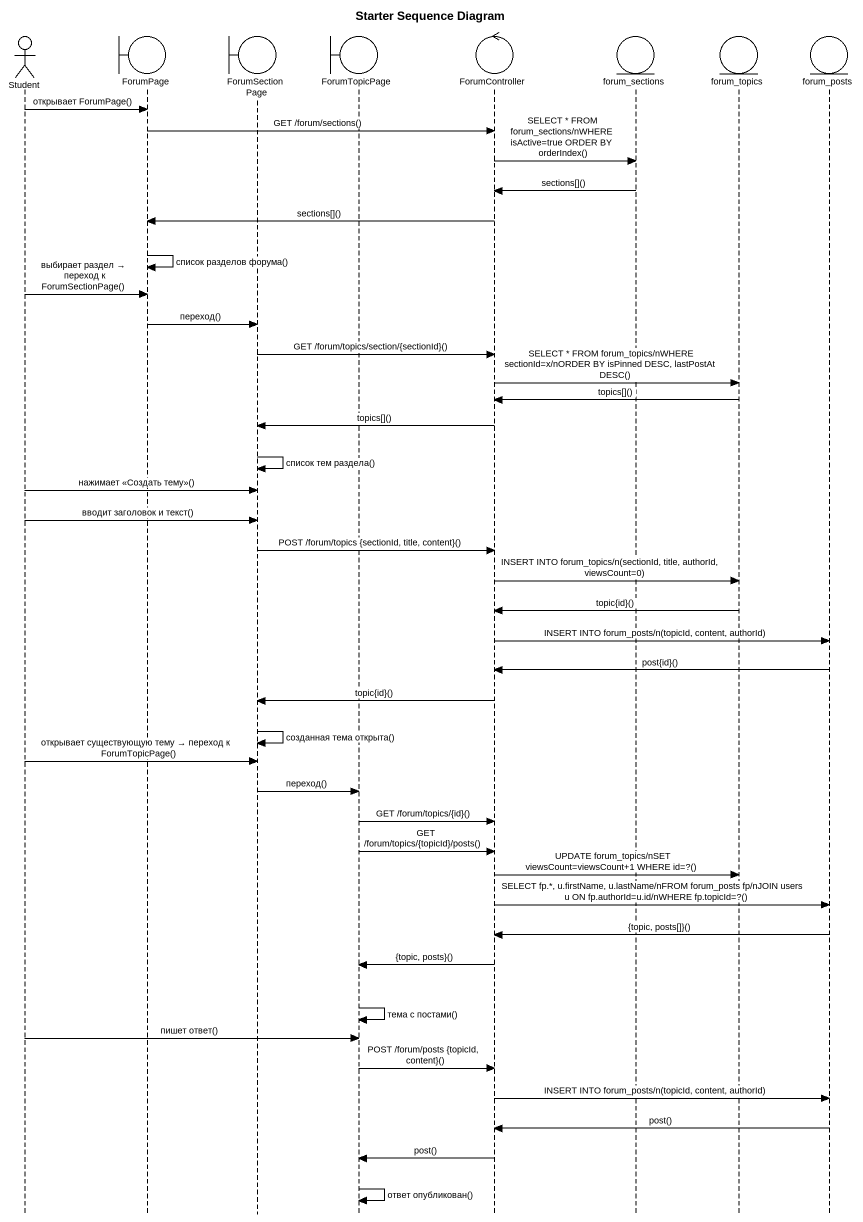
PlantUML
@startuml
title Starter Sequence Diagram
hide footbox
actor Student
boundary ForumPage
boundary ForumSectionPage
boundary ForumTopicPage
control ForumController
entity forum_sections
entity forum_topics
entity forum_posts

Student -> ForumPage : открывает ForumPage()
ForumPage -> ForumController : GET /forum/sections()
ForumController -> forum_sections : SELECT * FROM forum_sections/nWHERE isActive=true ORDER BY orderIndex()
forum_sections -> ForumController : sections[]()
ForumController -> ForumPage : sections[]()
ForumPage -> ForumPage : список разделов форума()
Student -> ForumPage : выбирает раздел → переход к ForumSectionPage()
ForumPage -> ForumSectionPage : переход()
ForumSectionPage -> ForumController : GET /forum/topics/section/{sectionId}()
ForumController -> forum_topics : SELECT * FROM forum_topics/nWHERE sectionId=x/nORDER BY isPinned DESC, lastPostAt DESC()
forum_topics -> ForumController : topics[]()
ForumController -> ForumSectionPage : topics[]()
ForumSectionPage -> ForumSectionPage : список тем раздела()
Student -> ForumSectionPage : нажимает <<Создать тему>>()
Student -> ForumSectionPage : вводит заголовок и текст()
ForumSectionPage -> ForumController : POST /forum/topics {sectionId, title, content}()
ForumController -> forum_topics : INSERT INTO forum_topics/n(sectionId, title, authorId, viewsCount=0)
forum_topics -> ForumController : topic{id}()
ForumController -> forum_posts : INSERT INTO forum_posts/n(topicId, content, authorId)
forum_posts -> ForumController : post{id}()
ForumController -> ForumSectionPage : topic{id}()
ForumSectionPage -> ForumSectionPage : созданная тема открыта()
Student -> ForumSectionPage : открывает существующую тему → переход к ForumTopicPage()
ForumSectionPage -> ForumTopicPage : переход()
ForumTopicPage -> ForumController : GET /forum/topics/{id}()
ForumTopicPage -> ForumController : GET /forum/topics/{topicId}/posts()
ForumController -> forum_topics : UPDATE forum_topics/nSET viewsCount=viewsCount+1 WHERE id=?()
ForumController -> forum_posts : SELECT fp.*, u.firstName, u.lastName/nFROM forum_posts fp/nJOIN users u ON fp.authorId=u.id/nWHERE fp.topicId=?()
forum_posts -> ForumController : {topic, posts[]}()
ForumController -> ForumTopicPage : {topic, posts}()
ForumTopicPage -> ForumTopicPage : тема с постами()
Student -> ForumTopicPage : пишет ответ()
ForumTopicPage -> ForumController : POST /forum/posts {topicId, content}()
ForumController -> forum_posts : INSERT INTO forum_posts/n(topicId, content, authorId)
forum_posts -> ForumController : post()
ForumController -> ForumTopicPage : post()
ForumTopicPage -> ForumTopicPage : ответ опубликован()
@enduml
